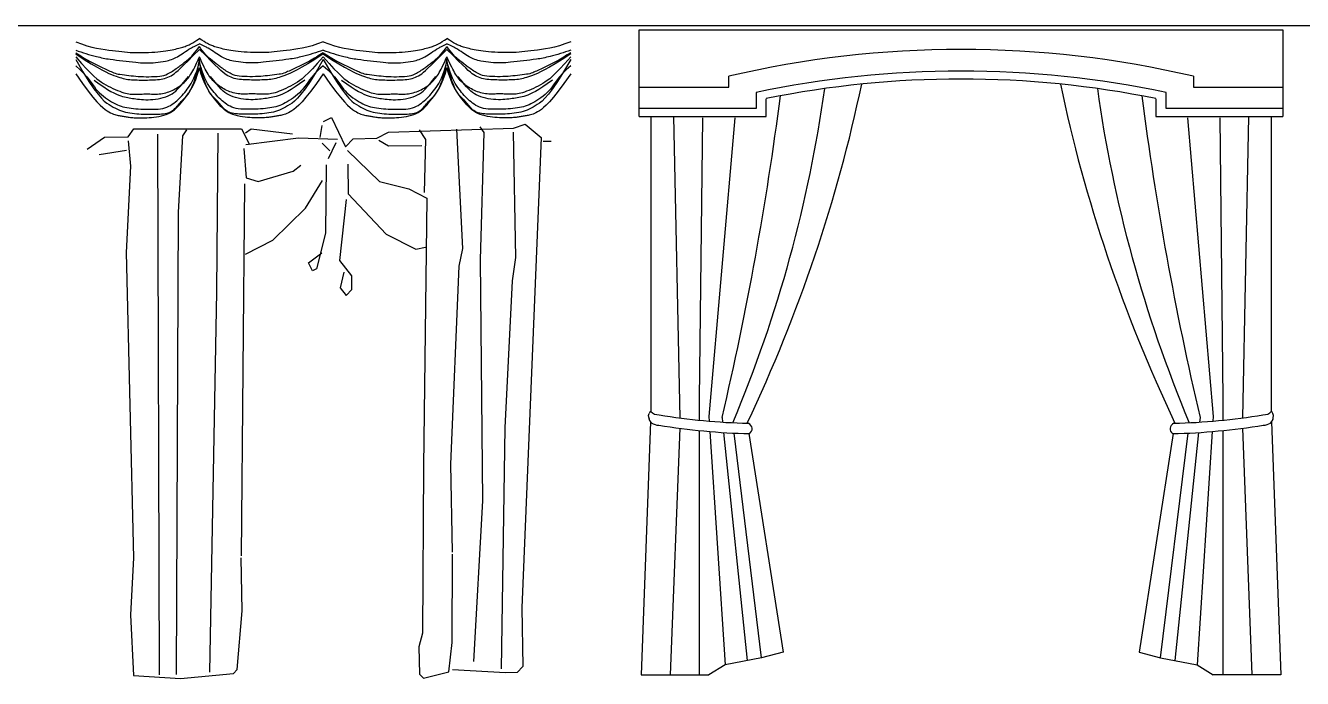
# Model space of a CAD drawing. Header units: inches. Extents: x 8.9 to 51.4, y 16 to 40.8.
# Drawn here: x 42.29 to 48.22, y 33.28 to 36.32 of the extents above; entities that cross this region are included whole.
import ezdxf

# ---------------------------------------------------------------- set-up
doc = ezdxf.new("R2010")
doc.units = ezdxf.units.IN
doc.header["$MEASUREMENT"] = 0
doc.layers.add('02', color=2, linetype='Continuous')
doc.layers.add('4', color=4, linetype='Continuous')

msp = doc.modelspace()

# ---------------------------------------------------------------- linework, layer by layer
at = {"layer": '02'}
for p, q in [((45.1405, 35.8946), (45.1408, 36.2981)), ((45.1408, 36.2981), (48.1341, 36.2981)), ((48.1341, 36.2981), (48.1341, 35.8946)), ((45.557, 36.0318), (45.557, 36.0822)), ((47.7178, 36.0822), (47.7178, 36.0318)), ((45.1407, 36.0318), (45.557, 36.0318)), ((45.6841, 36.0069), (45.6841, 35.932)), ((47.5907, 35.932), (47.5907, 36.0069)), ((47.7178, 36.0318), (48.1341, 36.0318)), ((45.6841, 35.932), (45.1405, 35.932)), ((45.7318, 35.8946), (45.7318, 35.9781)), ((47.543, 35.9781), (47.543, 35.8946)), ((48.1341, 35.932), (47.5907, 35.932)), ((43.6733, 35.8714), (43.7094, 35.8902)), ((43.7094, 35.8902), (43.7754, 35.7548)), ((45.1405, 35.8946), (45.7318, 35.8946)), ((45.195, 35.8946), (45.195, 34.5248)), ((45.3003, 35.8946), (45.3293, 34.4948)), ((45.435, 35.889), (45.42, 34.583)), ((45.585, 35.889), (45.465, 34.5007)), ((47.543, 35.8946), (48.1341, 35.8946)), ((47.69, 35.889), (47.81, 34.5007)), ((47.84, 35.889), (47.855, 34.583)), ((47.9746, 35.8946), (47.9456, 34.4948)), ((48.08, 35.8946), (48.08, 34.5248)), ((42.7643, 35.8009), (42.791, 35.8378)), ((42.791, 35.8378), (43.2916, 35.8374)), ((42.9006, 35.8124), (42.9081, 33.3003)), ((42.998, 35.45), (43.0191, 35.8053)), ((43.0191, 35.8053), (43.0368, 35.833)), ((43.1774, 35.0799), (43.1827, 35.8173)), ((43.2916, 35.8374), (43.3292, 35.7652)), ((43.3101, 35.8195), (43.3371, 35.8382)), ((43.3371, 35.8382), (43.5286, 35.8142)), ((43.6645, 35.853), (43.6563, 35.7983)), ((43.9204, 35.7938), (43.9745, 35.822)), ((43.9745, 35.822), (44.5567, 35.8413)), ((44.148, 35.7886), (44.1199, 35.8337)), ((44.3207, 35.2819), (44.2928, 35.8367)), ((44.4205, 35.8207), (44.4019, 35.8477)), ((44.4036, 35.2288), (44.4205, 35.8207)), ((44.5567, 35.8413), (44.611, 35.8604)), ((44.5672, 35.2407), (44.557, 35.8231)), ((44.611, 35.8604), (44.6849, 35.798)), ((42.5742, 35.743), (42.6551, 35.799)), ((42.6551, 35.799), (42.7643, 35.8009)), ((42.7646, 35.7827), (42.7758, 35.6646)), ((43.3023, 35.7466), (43.3137, 35.6102)), ((43.311, 35.7649), (43.5563, 35.7965)), ((43.5563, 35.7965), (43.7384, 35.7906)), ((43.6659, 35.7711), (43.703, 35.7354)), ((43.7296, 35.7722), (43.6945, 35.6988)), ((43.7754, 35.7548), (43.8112, 35.7919)), ((43.8112, 35.7919), (43.9204, 35.7938)), ((43.9296, 35.7848), (43.9756, 35.7583)), ((43.9756, 35.7583), (44.1303, 35.761)), ((44.1432, 35.5428), (44.148, 35.7886)), ((44.6849, 35.798), (44.5956, 33.612)), ((44.6943, 35.78), (44.7307, 35.7806)), ((42.7563, 35.737), (42.6292, 35.7166)), ((43.7848, 35.7368), (43.933, 35.5937)), ((42.7758, 35.6646), (42.7555, 35.2637)), ((43.3687, 35.593), (43.5317, 35.6414)), ((43.5317, 35.6414), (43.5676, 35.6693)), ((43.6859, 35.6714), (43.6823, 35.3527)), ((43.786, 35.6731), (43.7883, 35.5366)), ((43.3051, 35.5828), (43.2898, 33.8531)), ((43.3137, 35.6102), (43.3687, 35.593)), ((43.5893, 35.4694), (43.6689, 35.5982)), ((43.933, 35.5937), (44.0701, 35.5597)), ((43.7482, 35.2264), (43.7797, 35.5092)), ((43.7883, 35.5366), (43.9646, 35.3485)), ((44.0701, 35.5597), (44.1528, 35.5157)), ((44.1528, 35.5157), (44.1382, 34.2684)), ((42.99, 33.3018), (42.998, 35.45)), ((43.4371, 35.3211), (43.5893, 35.4694)), ((43.6823, 35.3527), (43.6397, 35.1881)), ((43.9646, 35.3485), (44.1023, 35.2781)), ((43.3108, 35.2552), (43.4371, 35.3211)), ((44.1023, 35.2781), (44.1477, 35.288)), ((44.3039, 35.1997), (44.3207, 35.2819)), ((42.7555, 35.2637), (42.7893, 33.8444)), ((43.6028, 35.2148), (43.6657, 35.2614)), ((43.6216, 35.1787), (43.6028, 35.2148)), ((43.8041, 35.1546), (43.7482, 35.2264)), ((44.414, 34.1094), (44.4036, 35.2288)), ((44.5509, 35.1312), (44.5672, 35.2407)), ((43.6397, 35.1881), (43.6216, 35.1787)), ((43.7674, 35.1722), (43.7505, 35.099)), ((43.8052, 35.0909), (43.8041, 35.1546)), ((44.2654, 34.2797), (44.3039, 35.1997)), ((43.7505, 35.099), (43.7784, 35.0631)), ((43.7784, 35.0631), (43.8052, 35.0909)), ((44.5173, 34.448), (44.5509, 35.1312)), ((43.1445, 33.3136), (43.1774, 35.0799)), ((45.42, 34.583), (45.42, 34.4841)), ((47.855, 34.583), (47.855, 34.4841)), ((45.1846, 34.5063), (45.1875, 34.5157)), ((45.1884, 34.4847), (45.1846, 34.5063)), ((45.465, 34.5007), (45.4663, 34.4797)), ((47.81, 34.5007), (47.8087, 34.4797)), ((48.0866, 34.4847), (48.0903, 34.5063)), ((48.0903, 34.5063), (48.0875, 34.5157)), ((44.5004, 33.3281), (44.5173, 34.448)), ((45.194, 34.4758), (45.15, 33.3006)), ((45.3292, 34.4467), (45.285, 33.3006)), ((45.5262, 34.4969), (45.5284, 34.475)), ((45.6429, 34.4707), (45.6431, 34.4697)), ((47.632, 34.4707), (47.6319, 34.4697)), ((47.7488, 34.4969), (47.7465, 34.475)), ((47.9457, 34.4467), (47.99, 33.3006)), ((48.0809, 34.4758), (48.125, 33.3006)), ((45.42, 34.4361), (45.42, 33.3006)), ((45.4695, 34.4314), (45.54, 33.3476)), ((45.5334, 34.4267), (45.6429, 33.3666)), ((45.7097, 33.3797), (45.5819, 34.424)), ((45.6506, 34.4216), (45.8098, 33.4058)), ((47.6243, 34.4216), (47.4652, 33.4058)), ((47.5653, 33.3797), (47.693, 34.424)), ((47.7416, 34.4267), (47.632, 33.3666)), ((47.8055, 34.4314), (47.735, 33.3476)), ((47.855, 34.4361), (47.855, 33.3006)), ((44.1382, 34.2684), (44.1335, 33.4947)), ((44.2725, 33.8703), (44.2654, 34.2797)), ((44.3724, 33.3623), (44.414, 34.1094)), ((42.7893, 33.8444), (42.7757, 33.5802)), ((43.2943, 33.5983), (43.29, 33.844)), ((44.2707, 33.4516), (44.2727, 33.8612)), ((44.5956, 33.612), (44.6004, 33.339)), ((42.7757, 33.5802), (42.7898, 33.2983)), ((43.2717, 33.3249), (43.2943, 33.5983)), ((44.1335, 33.4947), (44.1164, 33.4307)), ((44.1164, 33.4307), (44.1186, 33.3033)), ((44.2549, 33.3147), (44.2707, 33.4516)), ((45.7097, 33.3797), (45.54, 33.3476)), ((45.8098, 33.4058), (45.7097, 33.3797)), ((47.4652, 33.4058), (47.5653, 33.3797)), ((47.5653, 33.3797), (47.735, 33.3476)), ((43.2538, 33.3064), (43.2717, 33.3249)), ((44.1371, 33.2854), (44.2549, 33.3147)), ((44.519, 33.3103), (44.273, 33.3242)), ((44.5736, 33.3112), (44.519, 33.3103)), ((44.6004, 33.339), (44.5736, 33.3112)), ((45.54, 33.3476), (45.465, 33.3006)), ((47.735, 33.3476), (47.81, 33.3006)), ((42.7898, 33.2983), (43.0085, 33.2839)), ((43.0085, 33.2839), (43.2538, 33.3064)), ((44.1186, 33.3033), (44.1371, 33.2854)), ((45.15, 33.3006), (45.465, 33.3006)), ((48.125, 33.3006), (47.81, 33.3006))]:
    msp.add_line(p, q, dxfattribs=at)
for points in [[(42.5205, 36.2423), (42.5474, 36.2323), (42.5725, 36.2243), (42.5959, 36.2179), (42.6177, 36.213), (42.638, 36.2092), (42.6569, 36.2063), (42.6746, 36.2041), (42.691, 36.2021), (42.7063, 36.2003), (42.7207, 36.1986), (42.7345, 36.1971), (42.7478, 36.1956), (42.7608, 36.1944), (42.7738, 36.1934), (42.787, 36.1927), (42.8007, 36.1922), (42.8148, 36.192), (42.8294, 36.192), (42.8443, 36.1924), (42.8592, 36.193), (42.8739, 36.1938), (42.8883, 36.1947), (42.9022, 36.1959), (42.9153, 36.1972), (42.9276, 36.1986), (42.939, 36.2001), (42.9497, 36.2017), (42.9596, 36.2034), (42.9688, 36.2051), (42.9774, 36.2069), (42.9854, 36.2087), (42.9929, 36.2105), (42.9999, 36.2123), (43.0065, 36.2141), (43.0127, 36.2158), (43.0186, 36.2176), (43.0241, 36.2194), (43.0293, 36.2211), (43.0343, 36.2229), (43.0389, 36.2247), (43.0435, 36.2265), (43.0481, 36.2286), (43.0532, 36.2311), (43.059, 36.2342), (43.066, 36.2381), (43.0743, 36.2431), (43.0844, 36.2494), (43.0966, 36.2571)], [(43.6714, 36.2423), (43.6446, 36.2323), (43.6195, 36.2243), (43.5961, 36.2179), (43.5743, 36.213), (43.554, 36.2092), (43.535, 36.2063), (43.5174, 36.2041), (43.501, 36.2021), (43.4857, 36.2003), (43.4712, 36.1986), (43.4575, 36.1971), (43.4442, 36.1956), (43.4312, 36.1944), (43.4181, 36.1934), (43.4049, 36.1927), (43.3913, 36.1922), (43.3771, 36.192), (43.3625, 36.192), (43.3477, 36.1924), (43.3328, 36.193), (43.3181, 36.1938), (43.3037, 36.1947), (43.2898, 36.1959), (43.2766, 36.1972), (43.2644, 36.1986), (43.2529, 36.2001), (43.2423, 36.2017), (43.2324, 36.2034), (43.2232, 36.2051), (43.2146, 36.2069), (43.2066, 36.2087), (43.1991, 36.2105), (43.1921, 36.2123), (43.1854, 36.2141), (43.1792, 36.2158), (43.1734, 36.2176), (43.1679, 36.2194), (43.1627, 36.2211), (43.1577, 36.2229), (43.153, 36.2247), (43.1485, 36.2265), (43.1439, 36.2286), (43.1388, 36.2311), (43.133, 36.2342), (43.126, 36.2381), (43.1177, 36.2431), (43.1075, 36.2494), (43.0953, 36.2571)], [(43.6714, 36.2423), (43.6983, 36.2323), (43.7234, 36.2243), (43.7468, 36.2179), (43.7686, 36.213), (43.7889, 36.2092), (43.8079, 36.2063), (43.8255, 36.2041), (43.8419, 36.2021), (43.8572, 36.2003), (43.8717, 36.1986), (43.8854, 36.1971), (43.8987, 36.1956), (43.9117, 36.1944), (43.9248, 36.1934), (43.938, 36.1927), (43.9516, 36.1922), (43.9657, 36.192), (43.9803, 36.192), (43.9952, 36.1924), (44.0101, 36.193), (44.0248, 36.1938), (44.0392, 36.1947), (44.0531, 36.1959), (44.0663, 36.1972), (44.0785, 36.1986), (44.09, 36.2001), (44.1006, 36.2017), (44.1105, 36.2034), (44.1197, 36.2051), (44.1283, 36.2069), (44.1363, 36.2087), (44.1438, 36.2105), (44.1508, 36.2123), (44.1574, 36.2141), (44.1637, 36.2158), (44.1695, 36.2176), (44.175, 36.2194), (44.1802, 36.2211), (44.1852, 36.2229), (44.1899, 36.2247), (44.1944, 36.2265), (44.199, 36.2286), (44.2041, 36.2311), (44.2099, 36.2342), (44.2169, 36.2381), (44.2252, 36.2431), (44.2354, 36.2494), (44.2476, 36.2571)], [(44.8224, 36.2423), (44.7955, 36.2323), (44.7704, 36.2243), (44.747, 36.2179), (44.7252, 36.213), (44.7049, 36.2092), (44.686, 36.2063), (44.6683, 36.2041), (44.6519, 36.2021), (44.6366, 36.2003), (44.6222, 36.1986), (44.6084, 36.1971), (44.5951, 36.1956), (44.5821, 36.1944), (44.5691, 36.1934), (44.5558, 36.1927), (44.5422, 36.1922), (44.5281, 36.192), (44.5135, 36.192), (44.4986, 36.1924), (44.4837, 36.193), (44.469, 36.1938), (44.4546, 36.1947), (44.4407, 36.1959), (44.4276, 36.1972), (44.4153, 36.1986), (44.4038, 36.2001), (44.3932, 36.2017), (44.3833, 36.2034), (44.3741, 36.2051), (44.3655, 36.2069), (44.3575, 36.2087), (44.35, 36.2105), (44.343, 36.2123), (44.3364, 36.2141), (44.3301, 36.2158), (44.3243, 36.2176), (44.3188, 36.2194), (44.3136, 36.2211), (44.3086, 36.2229), (44.3039, 36.2247), (44.2994, 36.2265), (44.2948, 36.2286), (44.2897, 36.2311), (44.2839, 36.2342), (44.2769, 36.2381), (44.2686, 36.2431), (44.2585, 36.2494), (44.2463, 36.2571)], [(42.5205, 36.1862), (42.5598, 36.1605), (42.5926, 36.1399), (42.6198, 36.1238), (42.6421, 36.1114), (42.6604, 36.1021), (42.6754, 36.0952), (42.6878, 36.0901), (42.6986, 36.0861), (42.7083, 36.0825), (42.7172, 36.0794), (42.7255, 36.0766), (42.7334, 36.0742), (42.741, 36.0721), (42.7485, 36.0703), (42.7559, 36.0688), (42.7636, 36.0676), (42.7716, 36.0666), (42.78, 36.0659), (42.7886, 36.0654), (42.7975, 36.0651), (42.8066, 36.0649), (42.8158, 36.0648), (42.8253, 36.0647), (42.8348, 36.0647), (42.8445, 36.0647), (42.8542, 36.0648), (42.8638, 36.0649), (42.8734, 36.0651), (42.8829, 36.0654), (42.8921, 36.0659), (42.9012, 36.0666), (42.9099, 36.0676), (42.9182, 36.0688), (42.9263, 36.0703), (42.9341, 36.0722), (42.9417, 36.0745), (42.9492, 36.0773), (42.9565, 36.0806), (42.9638, 36.0844), (42.9711, 36.0889), (42.9786, 36.0942), (42.9868, 36.1008), (42.9966, 36.1094), (43.0088, 36.1208), (43.0241, 36.1355), (43.0432, 36.1544), (43.0669, 36.178), (43.096, 36.2071)], [(42.5205, 36.1729), (42.5479, 36.1421), (42.5706, 36.1173), (42.5895, 36.0978), (42.6052, 36.0826), (42.6184, 36.071), (42.6299, 36.062), (42.6404, 36.0548), (42.6506, 36.0486), (42.6612, 36.0426), (42.672, 36.0368), (42.683, 36.0312), (42.694, 36.0258), (42.7048, 36.0209), (42.7154, 36.0163), (42.7255, 36.0123), (42.7351, 36.0088), (42.7441, 36.0059), (42.7524, 36.0035), (42.7602, 36.0017), (42.7675, 36.0003), (42.7746, 35.9994), (42.7815, 35.9987), (42.7882, 35.9984), (42.795, 35.9983), (42.8018, 35.9984), (42.8087, 35.9986), (42.8156, 35.9989), (42.8226, 35.9993), (42.8297, 35.9996), (42.8368, 35.9999), (42.8439, 36.0001), (42.851, 36.0002), (42.8581, 36.0001), (42.8653, 35.9999), (42.8724, 35.9997), (42.8796, 35.9995), (42.8868, 35.9994), (42.8941, 35.9994), (42.9015, 35.9997), (42.9089, 36.0002), (42.9164, 36.0011), (42.924, 36.0023), (42.9316, 36.0039), (42.9392, 36.0058), (42.9467, 36.008), (42.9542, 36.0105), (42.9615, 36.0133), (42.9687, 36.0163), (42.9758, 36.0197), (42.9826, 36.0233), (42.9893, 36.0271), (42.9957, 36.031), (43.0019, 36.0352), (43.0079, 36.0396), (43.0136, 36.044), (43.0191, 36.0486), (43.0243, 36.0533), (43.0293, 36.0581), (43.034, 36.0631), (43.0387, 36.0683), (43.0431, 36.0738), (43.0475, 36.0796), (43.0518, 36.0857), (43.0561, 36.0922), (43.0604, 36.0993), (43.0647, 36.1068), (43.0692, 36.1152), (43.0739, 36.1244), (43.0789, 36.1346), (43.0841, 36.146), (43.0898, 36.1587), (43.096, 36.1729)], [(42.5205, 36.1601), (42.5539, 36.1032), (42.5818, 36.0584), (42.6051, 36.024), (42.6243, 35.9984), (42.6403, 35.9799), (42.6537, 35.967), (42.6653, 35.9578), (42.6758, 35.9509), (42.6858, 35.9447), (42.6954, 35.9391), (42.7049, 35.934), (42.7142, 35.9294), (42.7235, 35.9253), (42.7329, 35.9217), (42.7424, 35.9185), (42.7522, 35.9158), (42.7624, 35.9135), (42.7728, 35.9116), (42.7833, 35.9101), (42.7939, 35.9089), (42.8045, 35.908), (42.8149, 35.9072), (42.825, 35.9067), (42.8348, 35.9063), (42.8443, 35.906), (42.8533, 35.9057), (42.862, 35.9056), (42.8705, 35.9056), (42.8787, 35.9056), (42.8869, 35.9057), (42.8951, 35.906), (42.9032, 35.9063), (42.9114, 35.9067), (42.9197, 35.9073), (42.9278, 35.9081), (42.9359, 35.9092), (42.9437, 35.9108), (42.9512, 35.9128), (42.9583, 35.9154), (42.9649, 35.9186), (42.9711, 35.9225), (42.9768, 35.927), (42.9821, 35.9319), (42.9871, 35.9372), (42.9919, 35.9428), (42.9966, 35.9484), (43.0012, 35.954), (43.0058, 35.9594), (43.0104, 35.9646), (43.0152, 35.9696), (43.0199, 35.9745), (43.0245, 35.9792), (43.0291, 35.9839), (43.0336, 35.9886), (43.0378, 35.9934), (43.0419, 35.9983), (43.0457, 36.0034), (43.0492, 36.0088), (43.0527, 36.0145), (43.056, 36.0206), (43.0593, 36.0273), (43.0626, 36.0346), (43.0659, 36.0426), (43.0694, 36.0514), (43.073, 36.0612), (43.0768, 36.0718), (43.0805, 36.0836), (43.0841, 36.0965), (43.0876, 36.1107), (43.0908, 36.1262), (43.0936, 36.1431), (43.096, 36.1615)], [(43.6714, 36.1862), (43.6322, 36.1605), (43.5994, 36.1399), (43.5722, 36.1238), (43.5498, 36.1114), (43.5316, 36.1021), (43.5166, 36.0952), (43.5041, 36.0901), (43.4934, 36.0861), (43.4837, 36.0825), (43.4748, 36.0794), (43.4664, 36.0766), (43.4586, 36.0742), (43.451, 36.0721), (43.4435, 36.0703), (43.436, 36.0688), (43.4283, 36.0676), (43.4203, 36.0666), (43.412, 36.0659), (43.4034, 36.0654), (43.3945, 36.0651), (43.3854, 36.0649), (43.3761, 36.0648), (43.3667, 36.0647), (43.3571, 36.0647), (43.3475, 36.0647), (43.3378, 36.0648), (43.3281, 36.0649), (43.3186, 36.0651), (43.3091, 36.0654), (43.2998, 36.0659), (43.2908, 36.0666), (43.2821, 36.0676), (43.2737, 36.0688), (43.2657, 36.0703), (43.2578, 36.0722), (43.2502, 36.0745), (43.2428, 36.0773), (43.2354, 36.0806), (43.2281, 36.0844), (43.2209, 36.0889), (43.2134, 36.0942), (43.2052, 36.1008), (43.1953, 36.1094), (43.1832, 36.1208), (43.1679, 36.1355), (43.1488, 36.1544), (43.1251, 36.178), (43.096, 36.2071)], [(43.6714, 36.1729), (43.6441, 36.1421), (43.6213, 36.1173), (43.6025, 36.0978), (43.5868, 36.0826), (43.5736, 36.071), (43.5621, 36.062), (43.5516, 36.0548), (43.5414, 36.0486), (43.5308, 36.0426), (43.52, 36.0368), (43.509, 36.0312), (43.498, 36.0258), (43.4872, 36.0209), (43.4766, 36.0163), (43.4664, 36.0123), (43.4568, 36.0088), (43.4479, 36.0059), (43.4396, 36.0035), (43.4318, 36.0017), (43.4244, 36.0003), (43.4174, 35.9994), (43.4105, 35.9987), (43.4038, 35.9984), (43.397, 35.9983), (43.3902, 35.9984), (43.3833, 35.9986), (43.3764, 35.9989), (43.3694, 35.9993), (43.3623, 35.9996), (43.3552, 35.9999), (43.3481, 36.0001), (43.341, 36.0002), (43.3339, 36.0001), (43.3267, 35.9999), (43.3196, 35.9997), (43.3124, 35.9995), (43.3051, 35.9994), (43.2979, 35.9994), (43.2905, 35.9997), (43.2831, 36.0002), (43.2755, 36.0011), (43.268, 36.0023), (43.2604, 36.0039), (43.2528, 36.0058), (43.2453, 36.008), (43.2378, 36.0105), (43.2304, 36.0133), (43.2232, 36.0163), (43.2162, 36.0197), (43.2094, 36.0233), (43.2027, 36.0271), (43.1963, 36.031), (43.1901, 36.0352), (43.1841, 36.0396), (43.1784, 36.044), (43.1729, 36.0486), (43.1677, 36.0533), (43.1627, 36.0581), (43.1579, 36.0631), (43.1533, 36.0683), (43.1488, 36.0738), (43.1445, 36.0796), (43.1402, 36.0857), (43.1359, 36.0922), (43.1316, 36.0993), (43.1272, 36.1068), (43.1228, 36.1152), (43.1181, 36.1244), (43.1131, 36.1346), (43.1078, 36.146), (43.1021, 36.1587), (43.096, 36.1729)], [(43.6714, 36.1601), (43.6381, 36.1032), (43.6101, 36.0584), (43.5869, 36.024), (43.5676, 35.9984), (43.5517, 35.9799), (43.5382, 35.967), (43.5267, 35.9578), (43.5162, 35.9509), (43.5062, 35.9447), (43.4966, 35.9391), (43.4871, 35.934), (43.4778, 35.9294), (43.4685, 35.9253), (43.4591, 35.9217), (43.4496, 35.9185), (43.4397, 35.9158), (43.4296, 35.9135), (43.4192, 35.9116), (43.4087, 35.9101), (43.3981, 35.9089), (43.3875, 35.908), (43.3771, 35.9072), (43.367, 35.9067), (43.3571, 35.9063), (43.3477, 35.906), (43.3387, 35.9057), (43.33, 35.9056), (43.3215, 35.9056), (43.3132, 35.9056), (43.305, 35.9057), (43.2969, 35.906), (43.2888, 35.9063), (43.2805, 35.9067), (43.2723, 35.9073), (43.2641, 35.9081), (43.2561, 35.9092), (43.2483, 35.9108), (43.2408, 35.9128), (43.2337, 35.9154), (43.227, 35.9186), (43.2209, 35.9225), (43.2152, 35.927), (43.2099, 35.9319), (43.2048, 35.9372), (43.2, 35.9428), (43.1954, 35.9484), (43.1908, 35.954), (43.1862, 35.9594), (43.1815, 35.9646), (43.1768, 35.9696), (43.1721, 35.9745), (43.1674, 35.9792), (43.1629, 35.9839), (43.1584, 35.9886), (43.1542, 35.9934), (43.1501, 35.9983), (43.1463, 36.0034), (43.1427, 36.0088), (43.1393, 36.0145), (43.136, 36.0206), (43.1327, 36.0273), (43.1294, 36.0346), (43.1261, 36.0426), (43.1226, 36.0514), (43.1189, 36.0612), (43.1152, 36.0718), (43.1115, 36.0836), (43.1079, 36.0965), (43.1044, 36.1107), (43.1012, 36.1262), (43.0984, 36.1431), (43.096, 36.1615)], [(43.6714, 36.1862), (43.7107, 36.1605), (43.7435, 36.1399), (43.7707, 36.1238), (43.7931, 36.1114), (43.8113, 36.1021), (43.8263, 36.0952), (43.8388, 36.0901), (43.8495, 36.0861), (43.8592, 36.0825), (43.8681, 36.0794), (43.8765, 36.0766), (43.8843, 36.0742), (43.8919, 36.0721), (43.8994, 36.0703), (43.9069, 36.0688), (43.9145, 36.0676), (43.9226, 36.0666), (43.9309, 36.0659), (43.9395, 36.0654), (43.9484, 36.0651), (43.9575, 36.0649), (43.9668, 36.0648), (43.9762, 36.0647), (43.9858, 36.0647), (43.9954, 36.0647), (44.0051, 36.0648), (44.0148, 36.0649), (44.0243, 36.0651), (44.0338, 36.0654), (44.0431, 36.0659), (44.0521, 36.0666), (44.0608, 36.0676), (44.0692, 36.0688), (44.0772, 36.0703), (44.085, 36.0722), (44.0927, 36.0745), (44.1001, 36.0773), (44.1075, 36.0806), (44.1147, 36.0844), (44.122, 36.0889), (44.1295, 36.0942), (44.1377, 36.1008), (44.1476, 36.1094), (44.1597, 36.1208), (44.175, 36.1355), (44.1941, 36.1544), (44.2178, 36.178), (44.2469, 36.2071)], [(43.6714, 36.1729), (43.6988, 36.1421), (43.7216, 36.1173), (43.7404, 36.0978), (43.7561, 36.0826), (43.7693, 36.071), (43.7808, 36.062), (43.7913, 36.0548), (43.8015, 36.0486), (43.8121, 36.0426), (43.8229, 36.0368), (43.8339, 36.0312), (43.8449, 36.0258), (43.8557, 36.0209), (43.8663, 36.0163), (43.8765, 36.0123), (43.8861, 36.0088), (43.895, 36.0059), (43.9033, 36.0035), (43.9111, 36.0017), (43.9185, 36.0003), (43.9255, 35.9994), (43.9324, 35.9987), (43.9391, 35.9984), (43.9459, 35.9983), (43.9527, 35.9984), (43.9596, 35.9986), (43.9665, 35.9989), (43.9735, 35.9993), (43.9806, 35.9996), (43.9877, 35.9999), (43.9948, 36.0001), (44.0019, 36.0002), (44.009, 36.0001), (44.0162, 35.9999), (44.0233, 35.9997), (44.0305, 35.9995), (44.0378, 35.9994), (44.045, 35.9994), (44.0524, 35.9997), (44.0598, 36.0002), (44.0674, 36.0011), (44.0749, 36.0023), (44.0825, 36.0039), (44.0901, 36.0058), (44.0976, 36.008), (44.1051, 36.0105), (44.1125, 36.0133), (44.1197, 36.0163), (44.1267, 36.0197), (44.1335, 36.0233), (44.1402, 36.0271), (44.1466, 36.031), (44.1528, 36.0352), (44.1588, 36.0396), (44.1645, 36.044), (44.17, 36.0486), (44.1752, 36.0533), (44.1802, 36.0581), (44.185, 36.0631), (44.1896, 36.0683), (44.1941, 36.0738), (44.1984, 36.0796), (44.2027, 36.0857), (44.207, 36.0922), (44.2113, 36.0993), (44.2157, 36.1068), (44.2201, 36.1152), (44.2248, 36.1244), (44.2298, 36.1346), (44.2351, 36.146), (44.2408, 36.1587), (44.2469, 36.1729)], [(43.6714, 36.1601), (43.7048, 36.1032), (43.7328, 36.0584), (43.756, 36.024), (43.7753, 35.9984), (43.7912, 35.9799), (43.8047, 35.967), (43.8162, 35.9578), (43.8267, 35.9509), (43.8367, 35.9447), (43.8463, 35.9391), (43.8558, 35.934), (43.8651, 35.9294), (43.8744, 35.9253), (43.8838, 35.9217), (43.8933, 35.9185), (43.9032, 35.9158), (43.9133, 35.9135), (43.9237, 35.9116), (43.9342, 35.9101), (43.9448, 35.9089), (43.9554, 35.908), (43.9658, 35.9072), (43.9759, 35.9067), (43.9858, 35.9063), (43.9952, 35.906), (44.0042, 35.9057), (44.0129, 35.9056), (44.0214, 35.9056), (44.0297, 35.9056), (44.0378, 35.9057), (44.046, 35.906), (44.0541, 35.9063), (44.0624, 35.9067), (44.0706, 35.9073), (44.0788, 35.9081), (44.0868, 35.9092), (44.0946, 35.9108), (44.1021, 35.9128), (44.1092, 35.9154), (44.1159, 35.9186), (44.122, 35.9225), (44.1277, 35.927), (44.133, 35.9319), (44.1381, 35.9372), (44.1429, 35.9428), (44.1475, 35.9484), (44.1521, 35.954), (44.1567, 35.9594), (44.1614, 35.9646), (44.1661, 35.9696), (44.1708, 35.9745), (44.1754, 35.9792), (44.18, 35.9839), (44.1845, 35.9886), (44.1887, 35.9934), (44.1928, 35.9983), (44.1966, 36.0034), (44.2002, 36.0088), (44.2036, 36.0145), (44.2069, 36.0206), (44.2102, 36.0273), (44.2135, 36.0346), (44.2168, 36.0426), (44.2203, 36.0514), (44.224, 36.0612), (44.2277, 36.0718), (44.2314, 36.0836), (44.235, 36.0965), (44.2385, 36.1107), (44.2417, 36.1262), (44.2445, 36.1431), (44.2469, 36.1615)], [(44.8224, 36.1862), (44.7831, 36.1605), (44.7503, 36.1399), (44.7231, 36.1238), (44.7008, 36.1114), (44.6825, 36.1021), (44.6675, 36.0952), (44.6551, 36.0901), (44.6443, 36.0861), (44.6346, 36.0825), (44.6257, 36.0794), (44.6173, 36.0766), (44.6095, 36.0742), (44.6019, 36.0721), (44.5944, 36.0703), (44.587, 36.0688), (44.5793, 36.0676), (44.5713, 36.0666), (44.5629, 36.0659), (44.5543, 36.0654), (44.5454, 36.0651), (44.5363, 36.0649), (44.5271, 36.0648), (44.5176, 36.0647), (44.508, 36.0647), (44.4984, 36.0647), (44.4887, 36.0648), (44.4791, 36.0649), (44.4695, 36.0651), (44.46, 36.0654), (44.4508, 36.0659), (44.4417, 36.0666), (44.433, 36.0676), (44.4247, 36.0688), (44.4166, 36.0703), (44.4088, 36.0722), (44.4012, 36.0745), (44.3937, 36.0773), (44.3864, 36.0806), (44.3791, 36.0844), (44.3718, 36.0889), (44.3643, 36.0942), (44.3561, 36.1008), (44.3462, 36.1094), (44.3341, 36.1208), (44.3188, 36.1355), (44.2997, 36.1544), (44.276, 36.178), (44.2469, 36.2071)], [(44.8224, 36.1729), (44.795, 36.1421), (44.7723, 36.1173), (44.7534, 36.0978), (44.7377, 36.0826), (44.7245, 36.071), (44.713, 36.062), (44.7025, 36.0548), (44.6923, 36.0486), (44.6817, 36.0426), (44.6709, 36.0368), (44.6599, 36.0312), (44.6489, 36.0258), (44.6381, 36.0209), (44.6275, 36.0163), (44.6173, 36.0123), (44.6078, 36.0088), (44.5988, 36.0059), (44.5905, 36.0035), (44.5827, 36.0017), (44.5754, 36.0003), (44.5683, 35.9994), (44.5614, 35.9987), (44.5547, 35.9984), (44.5479, 35.9983), (44.5411, 35.9984), (44.5342, 35.9986), (44.5273, 35.9989), (44.5203, 35.9993), (44.5132, 35.9996), (44.5061, 35.9999), (44.499, 36.0001), (44.4919, 36.0002), (44.4848, 36.0001), (44.4776, 35.9999), (44.4705, 35.9997), (44.4633, 35.9995), (44.4561, 35.9994), (44.4488, 35.9994), (44.4414, 35.9997), (44.434, 36.0002), (44.4265, 36.0011), (44.4189, 36.0023), (44.4113, 36.0039), (44.4037, 36.0058), (44.3962, 36.008), (44.3887, 36.0105), (44.3814, 36.0133), (44.3742, 36.0163), (44.3671, 36.0197), (44.3603, 36.0233), (44.3536, 36.0271), (44.3472, 36.031), (44.341, 36.0352), (44.335, 36.0396), (44.3293, 36.044), (44.3238, 36.0486), (44.3186, 36.0533), (44.3136, 36.0581), (44.3089, 36.0631), (44.3042, 36.0683), (44.2998, 36.0738), (44.2954, 36.0796), (44.2911, 36.0857), (44.2868, 36.0922), (44.2825, 36.0993), (44.2782, 36.1068), (44.2737, 36.1152), (44.269, 36.1244), (44.264, 36.1346), (44.2587, 36.146), (44.2531, 36.1587), (44.2469, 36.1729)], [(44.8224, 36.1601), (44.789, 36.1032), (44.761, 36.0584), (44.7378, 36.024), (44.7186, 35.9984), (44.7026, 35.9799), (44.6892, 35.967), (44.6776, 35.9578), (44.6671, 35.9509), (44.6571, 35.9447), (44.6475, 35.9391), (44.638, 35.934), (44.6287, 35.9294), (44.6194, 35.9253), (44.61, 35.9217), (44.6005, 35.9185), (44.5907, 35.9158), (44.5805, 35.9135), (44.5701, 35.9116), (44.5596, 35.9101), (44.549, 35.9089), (44.5384, 35.908), (44.528, 35.9072), (44.5179, 35.9067), (44.508, 35.9063), (44.4986, 35.906), (44.4896, 35.9057), (44.4809, 35.9056), (44.4724, 35.9056), (44.4641, 35.9056), (44.456, 35.9057), (44.4478, 35.906), (44.4397, 35.9063), (44.4315, 35.9067), (44.4232, 35.9073), (44.4151, 35.9081), (44.407, 35.9092), (44.3992, 35.9108), (44.3917, 35.9128), (44.3846, 35.9154), (44.378, 35.9186), (44.3718, 35.9225), (44.3661, 35.927), (44.3608, 35.9319), (44.3558, 35.9372), (44.351, 35.9428), (44.3463, 35.9484), (44.3417, 35.954), (44.3371, 35.9594), (44.3325, 35.9646), (44.3277, 35.9696), (44.323, 35.9745), (44.3184, 35.9792), (44.3138, 35.9839), (44.3093, 35.9886), (44.3051, 35.9934), (44.301, 35.9983), (44.2972, 36.0034), (44.2937, 36.0088), (44.2902, 36.0145), (44.2869, 36.0206), (44.2836, 36.0273), (44.2803, 36.0346), (44.277, 36.0426), (44.2735, 36.0514), (44.2699, 36.0612), (44.2661, 36.0718), (44.2624, 36.0836), (44.2588, 36.0965), (44.2553, 36.1107), (44.2521, 36.1262), (44.2493, 36.1431), (44.2469, 36.1615)], [(42.5205, 36.1309), (42.5417, 36.1116), (42.5589, 36.0944), (42.5726, 36.0792), (42.5836, 36.0657), (42.5926, 36.0535), (42.6003, 36.0426), (42.6073, 36.0325), (42.6145, 36.023), (42.6224, 36.0139), (42.6309, 36.0052), (42.6399, 35.997), (42.6493, 35.9892), (42.6589, 35.9819), (42.6686, 35.9751), (42.6782, 35.9689), (42.6877, 35.9632), (42.6968, 35.9582), (42.7056, 35.9537), (42.7143, 35.9498), (42.7229, 35.9464), (42.7316, 35.9434), (42.7404, 35.9408), (42.7495, 35.9386), (42.7589, 35.9366), (42.7687, 35.935), (42.7789, 35.9336), (42.7895, 35.9324), (42.8004, 35.9314), (42.8116, 35.9306), (42.823, 35.93), (42.8345, 35.9295), (42.8462, 35.9291), (42.858, 35.9288), (42.8698, 35.9286), (42.8815, 35.9287), (42.893, 35.9292), (42.9043, 35.93), (42.9151, 35.9313), (42.9256, 35.9332), (42.9355, 35.9357), (42.9448, 35.9389), (42.9536, 35.9427), (42.9618, 35.9471), (42.9696, 35.9519), (42.9769, 35.9572), (42.984, 35.9628), (42.9907, 35.9686), (42.9972, 35.9746), (43.0036, 35.9807), (43.0097, 35.9869), (43.0158, 35.9934), (43.0218, 36.0001), (43.0277, 36.0071), (43.0337, 36.0145), (43.0396, 36.0223), (43.0457, 36.0306), (43.0518, 36.0394), (43.0579, 36.0493), (43.0642, 36.0604), (43.0705, 36.0733), (43.0768, 36.0883), (43.0832, 36.1058), (43.0896, 36.1263), (43.096, 36.1501)], [(42.5205, 36.0938), (42.552, 36.0493), (42.5785, 36.0135), (42.6006, 35.9855), (42.6189, 35.9641), (42.634, 35.9481), (42.6465, 35.9365), (42.6571, 35.9281), (42.6663, 35.9219), (42.6747, 35.9169), (42.6823, 35.9128), (42.6894, 35.9095), (42.6959, 35.9068), (42.702, 35.9047), (42.7076, 35.9031), (42.713, 35.9017), (42.718, 35.9006), (42.7229, 35.8996), (42.7277, 35.8986), (42.7324, 35.8977), (42.7369, 35.8969), (42.7414, 35.8961), (42.746, 35.8954), (42.7505, 35.8947), (42.7551, 35.8939), (42.7598, 35.8932), (42.7646, 35.8925), (42.7696, 35.8919), (42.7749, 35.8912), (42.7805, 35.8906), (42.7865, 35.8901), (42.7928, 35.8896), (42.7997, 35.8892), (42.8071, 35.8889), (42.815, 35.8887), (42.8234, 35.8886), (42.8324, 35.8887), (42.8418, 35.889), (42.8517, 35.8895), (42.862, 35.8902), (42.8728, 35.8911), (42.8841, 35.8923), (42.8956, 35.8939), (42.9073, 35.8958), (42.9189, 35.8982), (42.9303, 35.9012), (42.9415, 35.9047), (42.9521, 35.9089), (42.9621, 35.9139), (42.9713, 35.9196), (42.9799, 35.9261), (42.988, 35.9333), (42.9957, 35.9411), (43.0033, 35.9495), (43.0108, 35.9585), (43.0184, 35.968), (43.0262, 35.9779), (43.0344, 35.9884), (43.0429, 35.9998), (43.0517, 36.0128), (43.0606, 36.0279), (43.0695, 36.0458), (43.0785, 36.067), (43.0873, 36.0921), (43.096, 36.1217)], [(43.6714, 36.1309), (43.6502, 36.1116), (43.6331, 36.0944), (43.6194, 36.0792), (43.6084, 36.0657), (43.5994, 36.0535), (43.5917, 36.0426), (43.5846, 36.0325), (43.5774, 36.023), (43.5696, 36.0139), (43.5611, 36.0052), (43.552, 35.997), (43.5427, 35.9892), (43.533, 35.9819), (43.5234, 35.9751), (43.5137, 35.9689), (43.5043, 35.9632), (43.4952, 35.9582), (43.4864, 35.9537), (43.4777, 35.9498), (43.4691, 35.9464), (43.4604, 35.9434), (43.4516, 35.9408), (43.4425, 35.9386), (43.4331, 35.9366), (43.4233, 35.935), (43.413, 35.9336), (43.4025, 35.9324), (43.3916, 35.9314), (43.3804, 35.9306), (43.369, 35.93), (43.3574, 35.9295), (43.3457, 35.9291), (43.334, 35.9288), (43.3222, 35.9286), (43.3105, 35.9287), (43.299, 35.9292), (43.2877, 35.93), (43.2768, 35.9313), (43.2664, 35.9332), (43.2565, 35.9357), (43.2472, 35.9389), (43.2384, 35.9427), (43.2302, 35.9471), (43.2224, 35.9519), (43.215, 35.9572), (43.208, 35.9628), (43.2013, 35.9686), (43.1947, 35.9746), (43.1884, 35.9807), (43.1822, 35.9869), (43.1762, 35.9934), (43.1702, 36.0001), (43.1642, 36.0071), (43.1583, 36.0145), (43.1523, 36.0223), (43.1463, 36.0306), (43.1402, 36.0394), (43.134, 36.0493), (43.1278, 36.0604), (43.1215, 36.0733), (43.1152, 36.0883), (43.1088, 36.1058), (43.1024, 36.1263), (43.096, 36.1501)], [(43.6714, 36.0938), (43.64, 36.0493), (43.6135, 36.0135), (43.5914, 35.9855), (43.5731, 35.9641), (43.558, 35.9481), (43.5455, 35.9365), (43.5349, 35.9281), (43.5257, 35.9219), (43.5173, 35.9169), (43.5097, 35.9128), (43.5026, 35.9095), (43.4961, 35.9068), (43.49, 35.9047), (43.4844, 35.9031), (43.479, 35.9017), (43.4739, 35.9006), (43.469, 35.8996), (43.4643, 35.8986), (43.4596, 35.8977), (43.4551, 35.8969), (43.4505, 35.8961), (43.446, 35.8954), (43.4415, 35.8947), (43.4369, 35.8939), (43.4322, 35.8932), (43.4274, 35.8925), (43.4224, 35.8919), (43.4171, 35.8912), (43.4115, 35.8906), (43.4055, 35.8901), (43.3991, 35.8896), (43.3923, 35.8892), (43.3849, 35.8889), (43.377, 35.8887), (43.3685, 35.8886), (43.3596, 35.8887), (43.3502, 35.889), (43.3403, 35.8895), (43.33, 35.8902), (43.3191, 35.8911), (43.3079, 35.8923), (43.2964, 35.8939), (43.2847, 35.8958), (43.2731, 35.8982), (43.2616, 35.9012), (43.2505, 35.9047), (43.2399, 35.9089), (43.2299, 35.9139), (43.2206, 35.9196), (43.2121, 35.9261), (43.204, 35.9333), (43.1962, 35.9411), (43.1887, 35.9495), (43.1812, 35.9585), (43.1736, 35.968), (43.1658, 35.9779), (43.1576, 35.9884), (43.1491, 35.9998), (43.1403, 36.0128), (43.1314, 36.0279), (43.1225, 36.0458), (43.1135, 36.067), (43.1047, 36.0921), (43.096, 36.1217)], [(43.6714, 36.1309), (43.6927, 36.1116), (43.7098, 36.0944), (43.7235, 36.0792), (43.7345, 36.0657), (43.7435, 36.0535), (43.7512, 36.0426), (43.7583, 36.0325), (43.7655, 36.023), (43.7733, 36.0139), (43.7818, 36.0052), (43.7908, 35.997), (43.8002, 35.9892), (43.8099, 35.9819), (43.8195, 35.9751), (43.8292, 35.9689), (43.8386, 35.9632), (43.8477, 35.9582), (43.8565, 35.9537), (43.8652, 35.9498), (43.8738, 35.9464), (43.8825, 35.9434), (43.8913, 35.9408), (43.9004, 35.9386), (43.9098, 35.9366), (43.9196, 35.935), (43.9299, 35.9336), (43.9404, 35.9324), (43.9513, 35.9314), (43.9625, 35.9306), (43.9739, 35.93), (43.9855, 35.9295), (43.9972, 35.9291), (44.0089, 35.9288), (44.0207, 35.9286), (44.0324, 35.9287), (44.0439, 35.9292), (44.0552, 35.93), (44.0661, 35.9313), (44.0765, 35.9332), (44.0864, 35.9357), (44.0957, 35.9389), (44.1045, 35.9427), (44.1127, 35.9471), (44.1205, 35.9519), (44.1279, 35.9572), (44.1349, 35.9628), (44.1416, 35.9686), (44.1481, 35.9746), (44.1545, 35.9807), (44.1607, 35.9869), (44.1667, 35.9934), (44.1727, 36.0001), (44.1787, 36.0071), (44.1846, 36.0145), (44.1906, 36.0223), (44.1966, 36.0306), (44.2027, 36.0394), (44.2088, 36.0493), (44.2151, 36.0604), (44.2214, 36.0733), (44.2277, 36.0883), (44.2341, 36.1058), (44.2405, 36.1263), (44.2469, 36.1501)], [(43.6714, 36.0938), (43.7029, 36.0493), (43.7294, 36.0135), (43.7515, 35.9855), (43.7698, 35.9641), (43.7849, 35.9481), (43.7974, 35.9365), (43.808, 35.9281), (43.8172, 35.9219), (43.8256, 35.9169), (43.8332, 35.9128), (43.8403, 35.9095), (43.8468, 35.9068), (43.8529, 35.9047), (43.8585, 35.9031), (43.8639, 35.9017), (43.869, 35.9006), (43.8739, 35.8996), (43.8786, 35.8986), (43.8833, 35.8977), (43.8878, 35.8969), (43.8924, 35.8961), (43.8969, 35.8954), (43.9014, 35.8947), (43.906, 35.8939), (43.9107, 35.8932), (43.9155, 35.8925), (43.9205, 35.8919), (43.9258, 35.8912), (43.9314, 35.8906), (43.9374, 35.8901), (43.9438, 35.8896), (43.9506, 35.8892), (43.958, 35.8889), (43.9659, 35.8887), (43.9744, 35.8886), (43.9833, 35.8887), (43.9927, 35.889), (44.0026, 35.8895), (44.0129, 35.8902), (44.0238, 35.8911), (44.035, 35.8923), (44.0465, 35.8939), (44.0582, 35.8958), (44.0698, 35.8982), (44.0813, 35.9012), (44.0924, 35.9047), (44.103, 35.9089), (44.113, 35.9139), (44.1223, 35.9196), (44.1308, 35.9261), (44.1389, 35.9333), (44.1467, 35.9411), (44.1542, 35.9495), (44.1617, 35.9585), (44.1693, 35.968), (44.1771, 35.9779), (44.1853, 35.9884), (44.1938, 35.9998), (44.2026, 36.0128), (44.2115, 36.0279), (44.2204, 36.0458), (44.2294, 36.067), (44.2382, 36.0921), (44.2469, 36.1217)], [(44.8224, 36.1309), (44.8012, 36.1116), (44.784, 36.0944), (44.7703, 36.0792), (44.7593, 36.0657), (44.7503, 36.0535), (44.7426, 36.0426), (44.7355, 36.0325), (44.7284, 36.023), (44.7205, 36.0139), (44.712, 36.0052), (44.703, 35.997), (44.6936, 35.9892), (44.684, 35.9819), (44.6743, 35.9751), (44.6646, 35.9689), (44.6552, 35.9632), (44.6461, 35.9582), (44.6373, 35.9537), (44.6286, 35.9498), (44.62, 35.9464), (44.6113, 35.9434), (44.6025, 35.9408), (44.5934, 35.9386), (44.584, 35.9366), (44.5742, 35.935), (44.564, 35.9336), (44.5534, 35.9324), (44.5425, 35.9314), (44.5313, 35.9306), (44.5199, 35.93), (44.5084, 35.9295), (44.4967, 35.9291), (44.4849, 35.9288), (44.4731, 35.9286), (44.4614, 35.9287), (44.4499, 35.9292), (44.4386, 35.93), (44.4277, 35.9313), (44.4173, 35.9332), (44.4074, 35.9357), (44.3981, 35.9389), (44.3893, 35.9427), (44.3811, 35.9471), (44.3733, 35.9519), (44.3659, 35.9572), (44.3589, 35.9628), (44.3522, 35.9686), (44.3457, 35.9746), (44.3393, 35.9807), (44.3332, 35.9869), (44.3271, 35.9934), (44.3211, 36.0001), (44.3151, 36.0071), (44.3092, 36.0145), (44.3033, 36.0223), (44.2972, 36.0306), (44.2911, 36.0394), (44.285, 36.0493), (44.2787, 36.0604), (44.2724, 36.0733), (44.2661, 36.0883), (44.2597, 36.1058), (44.2533, 36.1263), (44.2469, 36.1501)], [(44.8224, 36.0938), (44.7909, 36.0493), (44.7644, 36.0135), (44.7423, 35.9855), (44.724, 35.9641), (44.7089, 35.9481), (44.6964, 35.9365), (44.6858, 35.9281), (44.6766, 35.9219), (44.6682, 35.9169), (44.6606, 35.9128), (44.6535, 35.9095), (44.647, 35.9068), (44.6409, 35.9047), (44.6353, 35.9031), (44.6299, 35.9017), (44.6248, 35.9006), (44.6199, 35.8996), (44.6152, 35.8986), (44.6105, 35.8977), (44.606, 35.8969), (44.6015, 35.8961), (44.5969, 35.8954), (44.5924, 35.8947), (44.5878, 35.8939), (44.5831, 35.8932), (44.5783, 35.8925), (44.5733, 35.8919), (44.568, 35.8912), (44.5624, 35.8906), (44.5564, 35.8901), (44.55, 35.8896), (44.5432, 35.8892), (44.5358, 35.8889), (44.5279, 35.8887), (44.5195, 35.8886), (44.5105, 35.8887), (44.5011, 35.889), (44.4912, 35.8895), (44.4809, 35.8902), (44.4701, 35.8911), (44.4588, 35.8923), (44.4473, 35.8939), (44.4356, 35.8958), (44.424, 35.8982), (44.4125, 35.9012), (44.4014, 35.9047), (44.3908, 35.9089), (44.3808, 35.9139), (44.3716, 35.9196), (44.363, 35.9261), (44.3549, 35.9333), (44.3471, 35.9411), (44.3396, 35.9495), (44.3321, 35.9585), (44.3245, 35.968), (44.3167, 35.9779), (44.3085, 35.9884), (44.3, 35.9998), (44.2912, 36.0128), (44.2823, 36.0279), (44.2734, 36.0458), (44.2644, 36.067), (44.2556, 36.0921), (44.2469, 36.1217)], [(42.606, 36.0647), (42.63, 36.0472), (42.6508, 36.0328), (42.6689, 36.0211), (42.6845, 36.0118), (42.6981, 36.0045), (42.71, 35.9989), (42.7204, 35.9946), (42.7299, 35.9912), (42.7387, 35.9885), (42.7469, 35.9862), (42.7547, 35.9844), (42.7623, 35.9828), (42.7696, 35.9816), (42.777, 35.9805), (42.7844, 35.9794), (42.7921, 35.9784), (42.8001, 35.9773), (42.8085, 35.9762), (42.8173, 35.9751), (42.8265, 35.9742), (42.8362, 35.9736), (42.8463, 35.9732), (42.857, 35.9732), (42.8681, 35.9736), (42.8797, 35.9746), (42.8917, 35.9761), (42.9038, 35.9781), (42.9159, 35.9806), (42.9277, 35.9836), (42.9391, 35.9871), (42.9498, 35.9911), (42.9597, 35.9955), (42.9687, 36.0004), (42.9772, 36.0062), (42.9857, 36.0132), (42.9946, 36.0219), (43.0044, 36.0327), (43.0157, 36.046), (43.029, 36.0623), (43.0447, 36.0818)], [(43.586, 36.0647), (43.562, 36.0472), (43.5412, 36.0328), (43.5231, 36.0211), (43.5075, 36.0118), (43.4939, 36.0045), (43.482, 35.9989), (43.4715, 35.9946), (43.4621, 35.9912), (43.4533, 35.9885), (43.4451, 35.9862), (43.4372, 35.9844), (43.4297, 35.9828), (43.4223, 35.9816), (43.415, 35.9805), (43.4075, 35.9794), (43.3999, 35.9784), (43.3918, 35.9773), (43.3835, 35.9762), (43.3747, 35.9751), (43.3654, 35.9742), (43.3558, 35.9736), (43.3456, 35.9732), (43.335, 35.9732), (43.3239, 35.9736), (43.3123, 35.9746), (43.3003, 35.9761), (43.2882, 35.9781), (43.2761, 35.9806), (43.2643, 35.9836), (43.2529, 35.9871), (43.2422, 35.9911), (43.2323, 35.9955), (43.2232, 36.0004), (43.2148, 36.0062), (43.2063, 36.0132), (43.1974, 36.0219), (43.1876, 36.0327), (43.1762, 36.046), (43.163, 36.0623), (43.1473, 36.0818)], [(43.7569, 36.0647), (43.7809, 36.0472), (43.8017, 36.0328), (43.8198, 36.0211), (43.8354, 36.0118), (43.849, 36.0045), (43.8609, 35.9989), (43.8714, 35.9946), (43.8808, 35.9912), (43.8896, 35.9885), (43.8978, 35.9862), (43.9056, 35.9844), (43.9132, 35.9828), (43.9206, 35.9816), (43.9279, 35.9805), (43.9354, 35.9794), (43.943, 35.9784), (43.9511, 35.9773), (43.9594, 35.9762), (43.9682, 35.9751), (43.9775, 35.9742), (43.9871, 35.9736), (43.9973, 35.9732), (44.0079, 35.9732), (44.019, 35.9736), (44.0306, 35.9746), (44.0426, 35.9761), (44.0547, 35.9781), (44.0668, 35.9806), (44.0786, 35.9836), (44.09, 35.9871), (44.1007, 35.9911), (44.1106, 35.9955), (44.1196, 36.0004), (44.1281, 36.0062), (44.1366, 36.0132), (44.1455, 36.0219), (44.1553, 36.0327), (44.1667, 36.046), (44.1799, 36.0623), (44.1956, 36.0818)], [(44.7369, 36.0647), (44.7129, 36.0472), (44.6921, 36.0328), (44.674, 36.0211), (44.6584, 36.0118), (44.6448, 36.0045), (44.6329, 35.9989), (44.6225, 35.9946), (44.613, 35.9912), (44.6042, 35.9885), (44.596, 35.9862), (44.5882, 35.9844), (44.5806, 35.9828), (44.5733, 35.9816), (44.5659, 35.9805), (44.5585, 35.9794), (44.5508, 35.9784), (44.5428, 35.9773), (44.5344, 35.9762), (44.5256, 35.9751), (44.5164, 35.9742), (44.5067, 35.9736), (44.4966, 35.9732), (44.4859, 35.9732), (44.4748, 35.9736), (44.4632, 35.9746), (44.4512, 35.9761), (44.4391, 35.9781), (44.427, 35.9806), (44.4152, 35.9836), (44.4038, 35.9871), (44.3931, 35.9911), (44.3832, 35.9955), (44.3742, 36.0004), (44.3657, 36.0062), (44.3572, 36.0132), (44.3483, 36.0219), (44.3385, 36.0327), (44.3272, 36.046), (44.3139, 36.0623), (44.2982, 36.0818)]]:
    msp.add_lwpolyline(points, dxfattribs=at)
for points in [[(42.5205, 36.2031, 0.018928), (42.6167, 36.1741, 0.029457), (42.6801, 36.1615, 0.008547), (42.8, 36.147, 0.022757), (42.8453, 36.1444, 0.050496), (42.9382, 36.1527, 0.080452), (42.9934, 36.1729, 0.025495), (43.0221, 36.191, -0.021425), (43.0561, 36.2127, -0.015978), (43.0709, 36.2207, -0.00966), (43.096, 36.2327)], [(42.5205, 36.1914, 0.01404), (42.5846, 36.153, 0.018732), (42.6345, 36.1274, 0.0027), (42.6859, 36.1036, 0.012549), (42.6972, 36.0989, 0.056899), (42.7255, 36.0913, 0.019359), (42.8111, 36.0818, 0.038622), (42.9112, 36.0824, 0.10191), (42.9479, 36.0932, 0.017229), (42.971, 36.1066, 0.017059), (42.9934, 36.1217, 0.008546), (43.0092, 36.1335, 0.003734), (43.0447, 36.1615, 0.044025), (43.0657, 36.1816, 0.026032), (43.096, 36.2201)], [(43.6714, 36.2031, -0.018928), (43.5753, 36.1741, -0.029457), (43.5119, 36.1615, -0.008547), (43.392, 36.147, -0.022757), (43.3467, 36.1444, -0.050496), (43.2538, 36.1527, -0.080452), (43.1985, 36.1729, -0.025495), (43.1698, 36.191, 0.021425), (43.1359, 36.2127, 0.015978), (43.1211, 36.2207, 0.00966), (43.096, 36.2327)], [(43.6714, 36.1914, -0.01404), (43.6073, 36.153, -0.018732), (43.5575, 36.1274, -0.0027), (43.506, 36.1036, -0.012549), (43.4948, 36.0989, -0.056899), (43.4664, 36.0913, -0.019359), (43.3809, 36.0818, -0.038622), (43.2808, 36.0824, -0.10191), (43.2441, 36.0932, -0.017229), (43.221, 36.1066, -0.017059), (43.1985, 36.1217, -0.008546), (43.1827, 36.1335, -0.003734), (43.1473, 36.1615, -0.044025), (43.1263, 36.1816, -0.026032), (43.096, 36.2201)], [(43.6714, 36.2031, 0.018928), (43.7676, 36.1741, 0.029457), (43.831, 36.1615, 0.008547), (43.9509, 36.147, 0.022757), (43.9962, 36.1444, 0.050496), (44.0891, 36.1527, 0.080452), (44.1443, 36.1729, 0.025495), (44.1731, 36.191, -0.021425), (44.207, 36.2127, -0.015978), (44.2218, 36.2207, -0.00966), (44.2469, 36.2327)], [(43.6714, 36.1914, 0.01404), (43.7356, 36.153, 0.018732), (43.7854, 36.1274, 0.0027), (43.8369, 36.1036, 0.012549), (43.8481, 36.0989, 0.056899), (43.8764, 36.0913, 0.019359), (43.962, 36.0818, 0.038622), (44.0621, 36.0824, 0.10191), (44.0988, 36.0932, 0.017229), (44.1219, 36.1066, 0.017059), (44.1443, 36.1217, 0.008546), (44.1601, 36.1335, 0.003734), (44.1956, 36.1615, 0.044025), (44.2166, 36.1816, 0.026032), (44.2469, 36.2201)], [(44.8224, 36.2031, -0.018928), (44.7262, 36.1741, -0.029457), (44.6628, 36.1615, -0.008547), (44.5429, 36.147, -0.022757), (44.4976, 36.1444, -0.050496), (44.4047, 36.1527, -0.080452), (44.3495, 36.1729, -0.025495), (44.3208, 36.191, 0.021425), (44.2868, 36.2127, 0.015978), (44.272, 36.2207, 0.00966), (44.2469, 36.2327)], [(44.8224, 36.1914, -0.01404), (44.7583, 36.153, -0.018732), (44.7084, 36.1274, -0.0027), (44.657, 36.1036, -0.012549), (44.6457, 36.0989, -0.056899), (44.6174, 36.0913, -0.019359), (44.5318, 36.0818, -0.038622), (44.4317, 36.0824, -0.10191), (44.395, 36.0932, -0.017229), (44.3719, 36.1066, -0.017059), (44.3495, 36.1217, -0.008546), (44.3337, 36.1335, -0.003734), (44.2982, 36.1615, -0.044025), (44.2772, 36.1816, -0.026032), (44.2469, 36.2201)]]:
    msp.add_lwpolyline(points, format="xyb", dxfattribs=at)
for centre, major_axis, start_param, end_param in [((46.6374, 33.2496), (3.7655, 0), 1.279786, 1.861806), ((46.6374, 33.2496), (-3.6384, 0), 4.447286, 4.977492), ((35.5954, 37.408), (10.7212, 0), -0.356393, -0.162519), ((46.6374, 33.2496), (-3.5908, 0), 4.457423, 4.967355), ((57.6795, 37.408), (10.7212, 0), 3.304112, 3.497986), ((22.2961, 37.8592), (-23.6214, 0), 2.959316, 3.040703), ((36.3166, 36.8542), (-9.7444, 0), 2.825042, 3.033014), ((56.9583, 36.8542), (-9.7444, 0), 0.108579, 0.316551), ((70.9789, 37.8592), (23.6214, 0), 3.242482, 3.32387), ((45.2271, 34.5026), (-0.0429, 0), -0.7235, -0.399139), ((45.2317, 34.5431), (-0.0435, 0), 0.562894, 1.629363), ((45.7263, 36.3318), (-2.3729, 0), 1.361908, 1.537772), ((47.5487, 36.3318), (2.3729, 0), -1.537772, -1.361908), ((48.0433, 34.5431), (-0.0435, 0), 1.512229, 2.578699), ((48.0479, 34.5026), (-0.0429, 0), 3.540732, 3.865093), ((45.2298, 34.4952), (-0.0435, 0), -0.042848, 1.629363), ((45.7244, 36.284), (2.3729, 0), 4.503501, 4.682752), ((45.6268, 34.4436), (-0.0392, 0), 2.307352, 4.14337), ((47.6482, 34.4436), (0.0392, 0), 2.139815, 3.975833), ((47.5506, 36.284), (2.3729, 0), -1.541159, -1.361908), ((48.0452, 34.4952), (0.0435, 0), 4.653822, 6.326033)]:
    msp.add_ellipse(centre, major_axis=major_axis, ratio=0.785258, start_param=start_param, end_param=end_param, dxfattribs=at)
at = {"layer": '4'}
msp.add_line((30.6976, 36.3179), (51.0238, 36.3179), dxfattribs=at)

doc.saveas('drawing.dxf')
